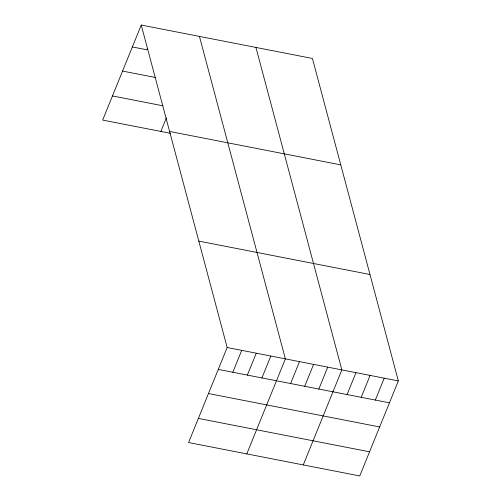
<?xml version="1.0" encoding="UTF-8"?>
<svg xmlns="http://www.w3.org/2000/svg" width="501" height="501" viewBox="0 0 501 501"><rect width="100%" height="100%" fill="white"/><g stroke="black" fill="none" stroke-linecap="round" stroke-linejoin="round"><path stroke-width="0.75" d="M141.244 25.05L227.166 347.512L188.576 442.54L359.756 475.95L398.339 380.923L312.424 58.46L141.244 25.05L102.661 120.077L170.522 133.322M147.476 48.378L146.906 49.787L132.352 46.95M160.859 131.437L166.332 117.948M232.821 372.249L241.714 350.356M247.375 375.092L256.268 353.192M261.923 377.929L270.816 356.036M246.78 453.9L285.363 358.873L199.448 36.41M290.593 383.528L299.485 361.628M304.714 386.284L313.607 364.384M318.836 389.039L327.729 367.139M303.268 464.928L341.851 369.895L255.936 47.432M347.08 394.55L355.973 372.656M361.208 397.306L370.095 375.412M375.33 400.061L384.217 378.167M122.557 71.079L155.485 77.505M112.456 95.948L163 105.811M169.601 131.462L340.774 164.873M198.809 241.1L369.988 274.51M227.166 347.512L398.339 380.923M218.273 369.412L389.452 402.823M208.472 393.542L379.652 426.952M198.377 418.41L369.556 451.814"/></g></svg>
